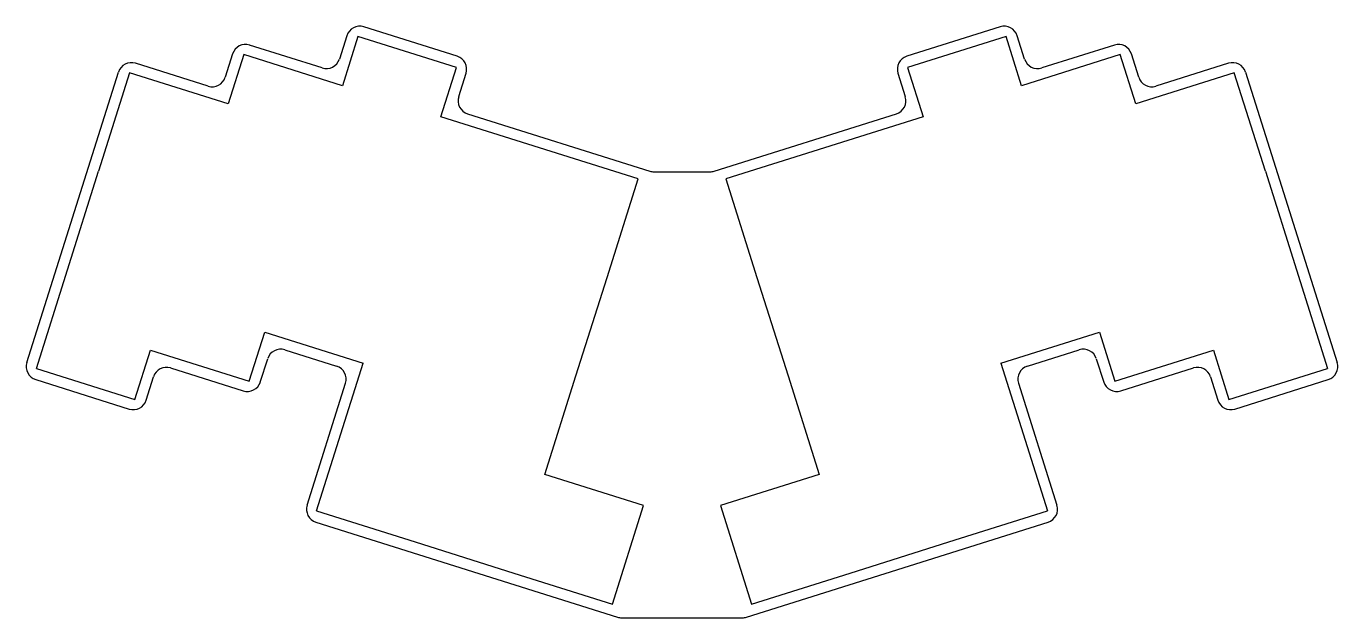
# Model space of a CAD drawing. Header units: millimetres. Extents: x 52 to 293, y -177 to -69.
import ezdxf

# ---------------------------------------------------------------- set-up
doc = ezdxf.new("R2010")
doc.units = ezdxf.units.MM

msp = doc.modelspace()

# ---------------------------------------------------------------- linework, layer by layer
for p, q in [((130.72, -74.25), (113.56, -68.83)), ((230.54, -68.83), (213.37, -74.25)), ((105.93, -76.39), (92.58, -72.18)), ((110.42, -70.47), (109.07, -74.76)), ((112.48, -70.59), (109.62, -79.65)), ((130.6, -76.3), (112.48, -70.59)), ((231.62, -70.59), (213.5, -76.3)), ((234.47, -79.65), (231.62, -70.59)), ((235.03, -74.76), (233.67, -70.47)), ((251.52, -72.18), (238.16, -76.39)), ((89.44, -73.81), (88.09, -78.1)), ((91.5, -73.94), (88.64, -83)), ((109.62, -79.65), (91.5, -73.94)), ((252.59, -73.94), (234.47, -79.65)), ((255.45, -83), (252.59, -73.94)), ((256, -78.1), (254.65, -73.81)), ((84.95, -79.74), (71.6, -75.53)), ((127.74, -85.36), (130.6, -76.3)), ((213.5, -76.3), (216.35, -85.36)), ((272.49, -75.53), (259.14, -79.74)), ((51.63, -130.57), (68.47, -77.16)), ((70.52, -77.28), (64.81, -95.4)), ((88.64, -83), (70.52, -77.28)), ((131, -81.67), (132.36, -77.38)), ((211.74, -77.38), (213.09, -81.67)), ((273.57, -77.28), (255.45, -83)), ((279.28, -95.4), (273.57, -77.28)), ((275.63, -77.16), (292.47, -130.57)), ((145.86, -91.08), (127.74, -85.36)), ((132.64, -84.81), (166.13, -95.37)), ((177.97, -95.37), (211.46, -84.81)), ((216.35, -85.36), (198.23, -91.08)), ((163.98, -96.79), (145.86, -91.08)), ((198.23, -91.08), (180.11, -96.79)), ((53.38, -131.65), (64.81, -95.4)), ((166.88, -95.48), (177.22, -95.48)), ((279.28, -95.4), (290.71, -131.65)), ((158.27, -114.91), (163.98, -96.79)), ((180.11, -96.79), (185.82, -114.91)), ((152.56, -133.03), (158.27, -114.91)), ((185.82, -114.91), (191.54, -133.03)), ((92.48, -134.01), (95.34, -124.95)), ((95.34, -124.95), (113.46, -130.67)), ((230.64, -130.67), (248.76, -124.95)), ((248.76, -124.95), (251.61, -134.01)), ((71.5, -137.36), (74.36, -128.3)), ((74.36, -128.3), (92.48, -134.01)), ((94.54, -134.14), (95.89, -129.85)), ((99.03, -128.21), (108.57, -131.22)), ((235.53, -131.22), (245.07, -128.21)), ((248.2, -129.85), (249.56, -134.14)), ((251.61, -134.01), (269.73, -128.3)), ((269.73, -128.3), (272.59, -137.36)), ((53.38, -131.65), (71.5, -137.36)), ((78.05, -131.56), (91.4, -135.77)), ((104.89, -157.85), (113.46, -130.67)), ((230.64, -130.67), (239.21, -157.85)), ((252.69, -135.77), (266.04, -131.56)), ((272.59, -137.36), (290.71, -131.65)), ((53.26, -133.7), (70.43, -139.12)), ((73.56, -137.48), (74.92, -133.19)), ((103.13, -156.77), (110.2, -134.36)), ((146.84, -151.15), (152.56, -133.03)), ((191.54, -133.03), (197.25, -151.15)), ((233.9, -134.36), (240.96, -156.77)), ((269.18, -133.19), (270.53, -137.48)), ((273.67, -139.12), (290.84, -133.7)), ((164.96, -156.87), (146.84, -151.15)), ((197.25, -151.15), (179.13, -156.87)), ((104.89, -157.85), (123.01, -163.56)), ((159.25, -174.99), (164.96, -156.87)), ((179.13, -156.87), (184.84, -174.99)), ((221.09, -163.56), (239.21, -157.85)), ((104.76, -159.9), (160.19, -177.38)), ((183.9, -177.38), (239.33, -159.9)), ((123.01, -163.56), (141.13, -169.27)), ((202.96, -169.27), (221.09, -163.56)), ((141.13, -169.27), (159.25, -174.99)), ((184.84, -174.99), (202.96, -169.27)), ((160.94, -177.5), (183.15, -177.5))]:
    msp.add_line(p, q)
for centre, start, end in [((112.81, -71.22), 72.5, 162.5), ((231.29, -71.22), 17.5, 107.5), ((91.83, -74.56), 72.5, 162.5), ((252.27, -74.56), 17.5, 107.5), ((129.97, -76.63), 342.5, 72.5), ((214.12, -76.63), 107.5, 197.5), ((70.85, -77.91), 72.5, 162.5), ((106.68, -74.01), 252.5, 342.5), ((237.41, -74.01), 197.5, 287.5), ((273.24, -77.91), 17.5, 107.5), ((85.71, -77.35), 252.5, 342.5), ((258.39, -77.35), 197.5, 287.5), ((133.39, -82.43), 162.5, 252.5), ((210.71, -82.43), 287.5, 17.5), ((166.88, -92.98), 252.5, 270), ((177.22, -92.98), 270, 287.5), ((98.28, -130.6), 72.5, 162.5), ((245.82, -130.6), 17.5, 107.5), ((54.01, -131.32), 162.5, 252.5), ((77.3, -133.94), 72.5, 162.5), ((107.81, -133.6), 342.5, 72.5), ((236.28, -133.6), 107.5, 197.5), ((266.8, -133.94), 17.5, 107.5), ((290.08, -131.32), 287.5, 17.5), ((92.16, -133.39), 252.5, 342.5), ((251.94, -133.39), 197.5, 287.5), ((71.18, -136.73), 252.5, 342.5), ((272.92, -136.73), 197.5, 287.5), ((105.52, -157.52), 162.5, 252.5), ((238.58, -157.52), 287.5, 17.5), ((160.94, -175), 252.5, 270), ((183.15, -175), 270, 287.5)]:
    msp.add_arc(centre, 2.5, start, end)

doc.saveas('drawing.dxf')
